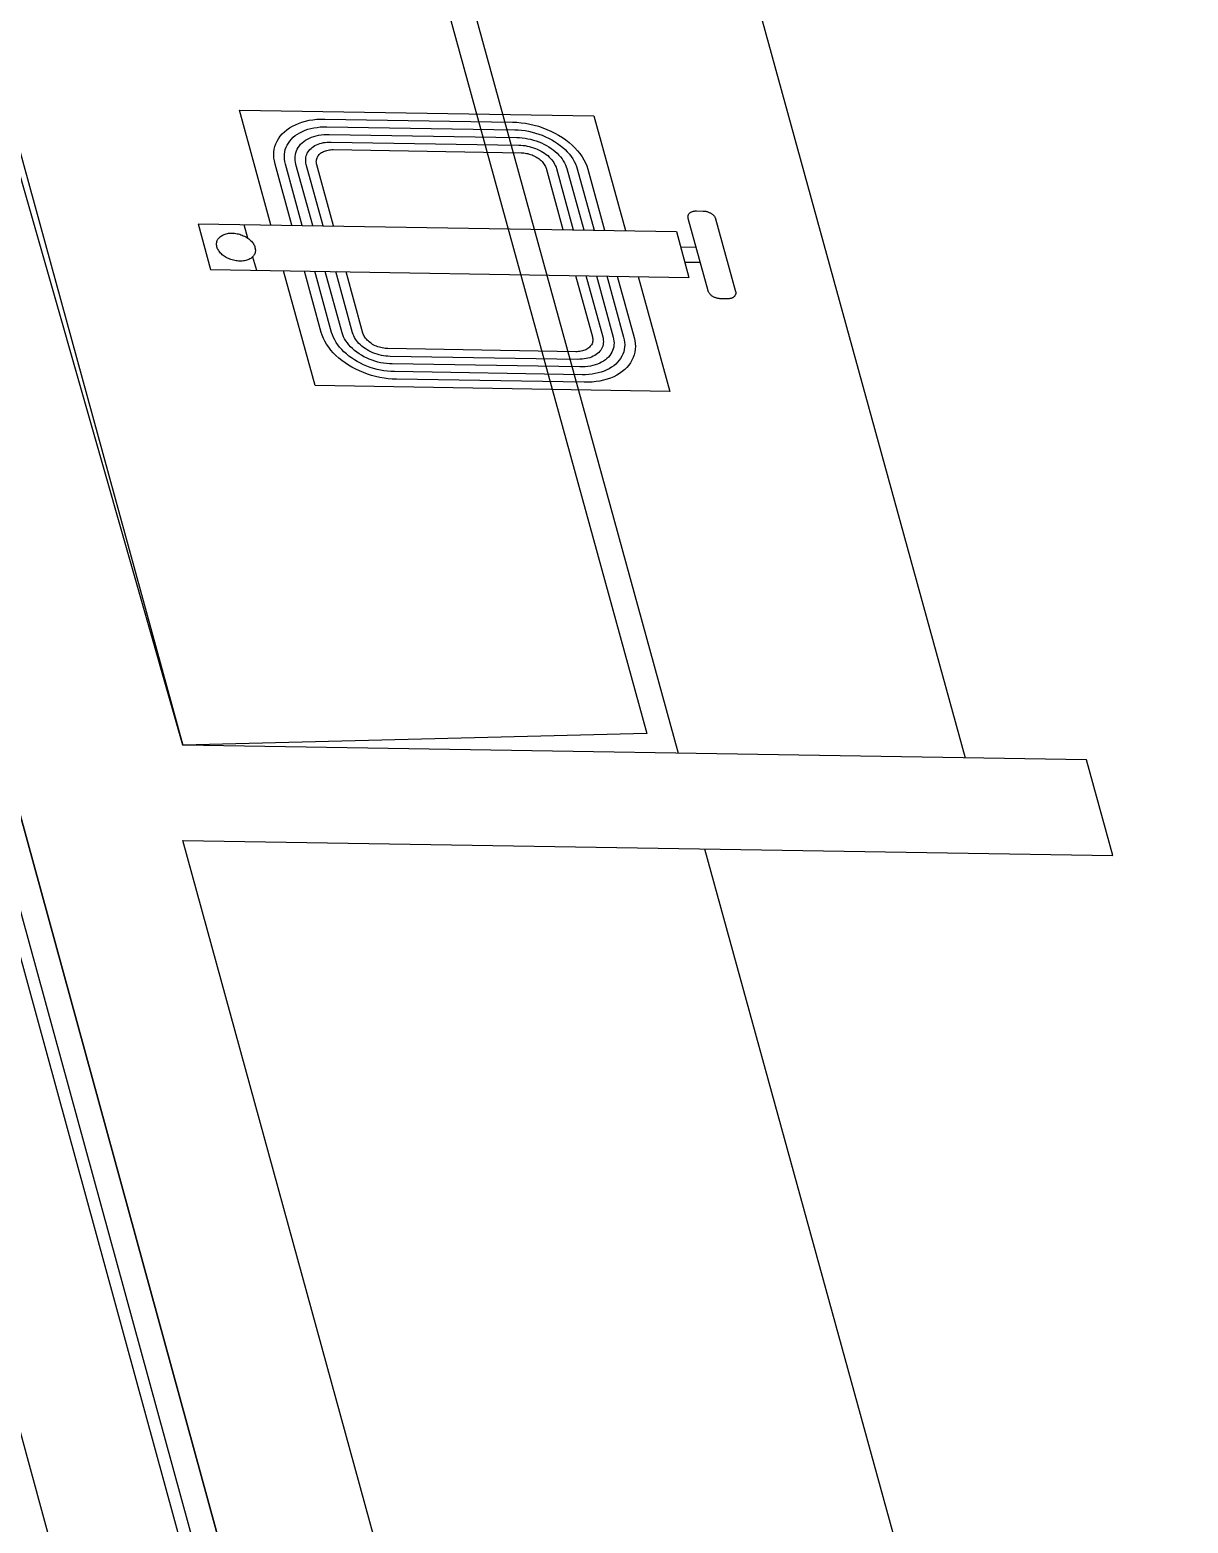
# Model space of a CAD drawing. Extents: x -68 to 264, y 51 to 115.
# Drawn here: x 220.127 to 221.15, y 73.486 to 74.805 of the extents above; entities that cross this region are included whole.
import ezdxf

# ---------------------------------------------------------------- set-up
doc = ezdxf.new("R2010")
doc.units = 0
doc.linetypes.add('HIDDEN', pattern=[9.525, 6.35, -3.175])
doc.layers.get('0').update_dxf_attribs({"linetype": 'CONTINUOUS'})

msp = doc.modelspace()

# ---------------------------------------------------------------- linework, layer by layer
for p, q in [((219.5354, 76.2381), (220.6392, 72.2121)), ((220.262, 74.1734), (219.6732, 76.2359)), ((220.4097, 76.1359), (220.9531, 74.1622)), ((219.9001, 74.7826), (220.469, 72.7073)), ((220.4805, 72.7071), (219.9116, 74.7824)), ((220.5036, 72.7067), (219.9346, 74.782)), ((220.3399, 74.633), (220.3121, 74.7344)), ((220.3121, 74.7344), (220.6251, 74.7293)), ((220.6251, 74.7293), (220.653, 74.6279)), ((220.3518, 74.7152), (220.3539, 74.7169)), ((220.3539, 74.7169), (220.3563, 74.7186)), ((220.3563, 74.7186), (220.3588, 74.7201)), ((220.3588, 74.7201), (220.3615, 74.7214)), ((220.3615, 74.7214), (220.3643, 74.7226)), ((220.3643, 74.7226), (220.3673, 74.7237)), ((220.3654, 74.7144), (220.3677, 74.7155)), ((220.3673, 74.7237), (220.3704, 74.7245)), ((220.3677, 74.7155), (220.37, 74.7165)), ((220.37, 74.7165), (220.3725, 74.7174)), ((220.3704, 74.7245), (220.3737, 74.7253)), ((220.3725, 74.7174), (220.3751, 74.7181)), ((220.3737, 74.7253), (220.377, 74.7258)), ((220.3751, 74.7181), (220.3778, 74.7187)), ((220.377, 74.7258), (220.3805, 74.7262)), ((220.3778, 74.7187), (220.3806, 74.7191)), ((220.3805, 74.7262), (220.384, 74.7264)), ((220.3806, 74.7191), (220.3835, 74.7195)), ((220.3835, 74.7195), (220.3865, 74.7196)), ((220.384, 74.7264), (220.3876, 74.7264)), ((220.3865, 74.7196), (220.3894, 74.7196)), ((220.3876, 74.7264), (220.5533, 74.7237)), ((220.3894, 74.7196), (220.5552, 74.717)), ((220.5533, 74.7237), (220.5571, 74.7236)), ((220.5552, 74.717), (220.5582, 74.7168)), ((220.5571, 74.7236), (220.561, 74.7232)), ((220.5582, 74.7168), (220.5613, 74.7166)), ((220.561, 74.7232), (220.5648, 74.7227)), ((220.5613, 74.7166), (220.5644, 74.7162)), ((220.5644, 74.7162), (220.5674, 74.7156)), ((220.5648, 74.7227), (220.5687, 74.722)), ((220.5674, 74.7156), (220.5705, 74.7149)), ((220.5687, 74.722), (220.5725, 74.7211)), ((220.5725, 74.7211), (220.5763, 74.72)), ((220.5763, 74.72), (220.58, 74.7188)), ((220.58, 74.7188), (220.5837, 74.7173)), ((220.5837, 74.7173), (220.5872, 74.7158)), ((220.5872, 74.7158), (220.5907, 74.714)), ((220.3428, 74.6997), (220.3434, 74.7022)), ((220.3434, 74.7022), (220.3443, 74.7046)), ((220.3443, 74.7046), (220.3453, 74.7069)), ((220.3453, 74.7069), (220.3466, 74.7091)), ((220.3466, 74.7091), (220.3481, 74.7112)), ((220.3481, 74.7112), (220.3498, 74.7133)), ((220.3498, 74.7133), (220.3518, 74.7152)), ((220.3533, 74.7015), (220.3542, 74.7034)), ((220.3542, 74.7034), (220.3553, 74.7052)), ((220.3553, 74.7052), (220.3566, 74.707)), ((220.3566, 74.707), (220.358, 74.7087)), ((220.358, 74.7087), (220.3596, 74.7103)), ((220.3596, 74.7103), (220.3614, 74.7118)), ((220.3614, 74.7118), (220.3633, 74.7131)), ((220.3633, 74.7131), (220.3654, 74.7144)), ((220.364, 74.7014), (220.365, 74.7028)), ((220.365, 74.7028), (220.3661, 74.7041)), ((220.3661, 74.7041), (220.3674, 74.7054)), ((220.3674, 74.7054), (220.3689, 74.7066)), ((220.3689, 74.7066), (220.3704, 74.7077)), ((220.3704, 74.7077), (220.3721, 74.7087)), ((220.3721, 74.7087), (220.3739, 74.7096)), ((220.3739, 74.7096), (220.3758, 74.7104)), ((220.3758, 74.7104), (220.3778, 74.7111)), ((220.3763, 74.7014), (220.3775, 74.7022)), ((220.3775, 74.7022), (220.3788, 74.703)), ((220.3778, 74.7111), (220.3799, 74.7116)), ((220.3788, 74.703), (220.3801, 74.7036)), ((220.3799, 74.7116), (220.382, 74.7121)), ((220.3801, 74.7036), (220.3815, 74.7042)), ((220.3815, 74.7042), (220.383, 74.7048)), ((220.382, 74.7121), (220.3843, 74.7125)), ((220.383, 74.7048), (220.3846, 74.7052)), ((220.3843, 74.7125), (220.3866, 74.7127)), ((220.3846, 74.7052), (220.3862, 74.7056)), ((220.3862, 74.7056), (220.3879, 74.7058)), ((220.3866, 74.7127), (220.3889, 74.7129)), ((220.3879, 74.7058), (220.3896, 74.706)), ((220.3889, 74.7129), (220.3913, 74.7129)), ((220.3896, 74.706), (220.3914, 74.7061)), ((220.3913, 74.7129), (220.5571, 74.7102)), ((220.3914, 74.7061), (220.3932, 74.7061)), ((220.3932, 74.7061), (220.5589, 74.7034)), ((220.5571, 74.7102), (220.5595, 74.7101)), ((220.5589, 74.7034), (220.5607, 74.7034)), ((220.5595, 74.7101), (220.5619, 74.7099)), ((220.5607, 74.7034), (220.5626, 74.7032)), ((220.5619, 74.7099), (220.5644, 74.7096)), ((220.5626, 74.7032), (220.5644, 74.703)), ((220.5644, 74.7096), (220.5668, 74.7091)), ((220.5644, 74.703), (220.5663, 74.7026)), ((220.5663, 74.7026), (220.5681, 74.7022)), ((220.5668, 74.7091), (220.5693, 74.7086)), ((220.5681, 74.7022), (220.5699, 74.7017)), ((220.5693, 74.7086), (220.5717, 74.7079)), ((220.5705, 74.7149), (220.5735, 74.7141)), ((220.5717, 74.7079), (220.5741, 74.7071)), ((220.5735, 74.7141), (220.5765, 74.7131)), ((220.5741, 74.7071), (220.5765, 74.7063)), ((220.5765, 74.7131), (220.5795, 74.7121)), ((220.5765, 74.7063), (220.5788, 74.7053)), ((220.5788, 74.7053), (220.581, 74.7042)), ((220.5795, 74.7121), (220.5823, 74.7108)), ((220.581, 74.7042), (220.5832, 74.7031)), ((220.5823, 74.7108), (220.5851, 74.7095)), ((220.5832, 74.7031), (220.5853, 74.7019)), ((220.5851, 74.7095), (220.5879, 74.7081)), ((220.5879, 74.7081), (220.5905, 74.7065)), ((220.5905, 74.7065), (220.593, 74.7049)), ((220.5907, 74.714), (220.594, 74.7122)), ((220.593, 74.7049), (220.5954, 74.7031)), ((220.594, 74.7122), (220.5973, 74.7102)), ((220.5954, 74.7031), (220.5976, 74.7013)), ((220.5973, 74.7102), (220.6003, 74.7081)), ((220.6003, 74.7081), (220.6032, 74.7058)), ((220.6032, 74.7058), (220.6059, 74.7035)), ((220.6059, 74.7035), (220.6084, 74.701)), ((220.3424, 74.6946), (220.3425, 74.6972)), ((220.3425, 74.692), (220.3424, 74.6946)), ((220.3425, 74.6972), (220.3428, 74.6997)), ((220.3429, 74.6894), (220.3425, 74.692)), ((220.3435, 74.6867), (220.3429, 74.6894)), ((220.3518, 74.6932), (220.3519, 74.6953)), ((220.3519, 74.691), (220.3518, 74.6932)), ((220.3519, 74.6953), (220.3522, 74.6974)), ((220.3522, 74.6888), (220.3519, 74.691)), ((220.3522, 74.6974), (220.3526, 74.6995)), ((220.3526, 74.6995), (220.3533, 74.7015)), ((220.3612, 74.6934), (220.3615, 74.6951)), ((220.3612, 74.6917), (220.3612, 74.6934)), ((220.3612, 74.69), (220.3612, 74.6917)), ((220.3615, 74.6882), (220.3612, 74.69)), ((220.3615, 74.6951), (220.3619, 74.6967)), ((220.3619, 74.6967), (220.3624, 74.6983)), ((220.3624, 74.6983), (220.3631, 74.6999)), ((220.3631, 74.6999), (220.364, 74.7014)), ((220.3706, 74.6915), (220.3708, 74.6928)), ((220.3706, 74.6902), (220.3706, 74.6915)), ((220.3706, 74.6889), (220.3706, 74.6902)), ((220.3708, 74.6928), (220.3711, 74.694)), ((220.3711, 74.694), (220.3715, 74.6952)), ((220.3715, 74.6952), (220.372, 74.6964)), ((220.372, 74.6964), (220.3727, 74.6975)), ((220.3727, 74.6975), (220.3734, 74.6985)), ((220.3734, 74.6985), (220.3743, 74.6996)), ((220.3743, 74.6996), (220.3753, 74.7005)), ((220.3753, 74.7005), (220.3763, 74.7014)), ((220.3799, 74.6888), (220.38, 74.6896)), ((220.38, 74.6896), (220.3801, 74.6905)), ((220.3801, 74.6905), (220.3803, 74.6913)), ((220.3803, 74.6913), (220.3806, 74.6921)), ((220.3806, 74.6921), (220.3809, 74.6929)), ((220.3809, 74.6929), (220.3814, 74.6936)), ((220.3814, 74.6936), (220.3819, 74.6943)), ((220.3819, 74.6943), (220.3824, 74.695)), ((220.3824, 74.695), (220.3831, 74.6956)), ((220.3831, 74.6956), (220.3838, 74.6962)), ((220.3838, 74.6962), (220.3846, 74.6968)), ((220.3846, 74.6968), (220.3854, 74.6973)), ((220.3854, 74.6973), (220.3863, 74.6977)), ((220.3863, 74.6977), (220.3873, 74.6981)), ((220.3873, 74.6981), (220.3883, 74.6985)), ((220.3883, 74.6985), (220.3893, 74.6987)), ((220.3893, 74.6987), (220.3904, 74.699)), ((220.3904, 74.699), (220.3915, 74.6992)), ((220.3915, 74.6992), (220.3926, 74.6993)), ((220.3926, 74.6993), (220.3938, 74.6994)), ((220.3938, 74.6994), (220.395, 74.6994)), ((220.395, 74.6994), (220.5608, 74.6967)), ((220.5608, 74.6967), (220.562, 74.6966)), ((220.562, 74.6966), (220.5632, 74.6965)), ((220.5632, 74.6965), (220.5644, 74.6964)), ((220.5644, 74.6964), (220.5657, 74.6961)), ((220.5657, 74.6961), (220.5669, 74.6959)), ((220.5669, 74.6959), (220.5681, 74.6955)), ((220.5681, 74.6955), (220.5693, 74.6952)), ((220.5693, 74.6952), (220.5705, 74.6947)), ((220.5699, 74.7017), (220.5717, 74.7011)), ((220.5705, 74.6947), (220.5716, 74.6942)), ((220.5716, 74.6942), (220.5728, 74.6937)), ((220.5717, 74.7011), (220.5735, 74.7005)), ((220.5728, 74.6937), (220.5738, 74.6931)), ((220.5735, 74.7005), (220.5752, 74.6998)), ((220.5738, 74.6931), (220.5749, 74.6925)), ((220.5749, 74.6925), (220.5759, 74.6918)), ((220.5752, 74.6998), (220.5769, 74.699)), ((220.5759, 74.6918), (220.5768, 74.6912)), ((220.5768, 74.6912), (220.5777, 74.6904)), ((220.5769, 74.699), (220.5785, 74.6981)), ((220.5777, 74.6904), (220.5786, 74.6897)), ((220.5785, 74.6981), (220.5801, 74.6972)), ((220.5786, 74.6897), (220.5794, 74.6889)), ((220.5801, 74.6972), (220.5816, 74.6962)), ((220.5816, 74.6962), (220.583, 74.6951)), ((220.583, 74.6951), (220.5844, 74.6941)), ((220.5844, 74.6941), (220.5856, 74.6929)), ((220.5853, 74.7019), (220.5873, 74.7005)), ((220.5856, 74.6929), (220.5868, 74.6917)), ((220.5868, 74.6917), (220.5879, 74.6905)), ((220.5873, 74.7005), (220.5892, 74.6991)), ((220.5879, 74.6905), (220.5889, 74.6893)), ((220.5889, 74.6893), (220.5897, 74.688)), ((220.5892, 74.6991), (220.591, 74.6977)), ((220.591, 74.6977), (220.5927, 74.6962)), ((220.5927, 74.6962), (220.5942, 74.6946)), ((220.5942, 74.6946), (220.5957, 74.693)), ((220.5957, 74.693), (220.597, 74.6913)), ((220.597, 74.6913), (220.5981, 74.6896)), ((220.5976, 74.7013), (220.5997, 74.6994)), ((220.5981, 74.6896), (220.5992, 74.6878)), ((220.5997, 74.6994), (220.6017, 74.6974)), ((220.6017, 74.6974), (220.6035, 74.6954)), ((220.6035, 74.6954), (220.6051, 74.6933)), ((220.6051, 74.6933), (220.6066, 74.6912)), ((220.6066, 74.6912), (220.6078, 74.689)), ((220.6078, 74.689), (220.6089, 74.6868)), ((220.6084, 74.701), (220.6107, 74.6985)), ((220.6107, 74.6985), (220.6128, 74.6959)), ((220.6128, 74.6959), (220.6147, 74.6932)), ((220.6147, 74.6932), (220.6163, 74.6905)), ((220.6163, 74.6905), (220.6177, 74.6878)), ((220.3583, 74.6327), (220.3435, 74.6867)), ((220.3527, 74.6866), (220.3522, 74.6888)), ((220.3675, 74.6325), (220.3527, 74.6866)), ((220.3619, 74.6864), (220.3615, 74.6882)), ((220.3768, 74.6324), (220.3619, 74.6864)), ((220.3708, 74.6876), (220.3706, 74.6889)), ((220.3711, 74.6863), (220.3708, 74.6876)), ((220.386, 74.6322), (220.3711, 74.6863)), ((220.38, 74.6879), (220.3799, 74.6888)), ((220.3801, 74.687), (220.38, 74.6879)), ((220.3803, 74.6861), (220.3801, 74.687)), ((220.3952, 74.6321), (220.3803, 74.6861)), ((220.5794, 74.6889), (220.5801, 74.6881)), ((220.5801, 74.6881), (220.5807, 74.6872)), ((220.5807, 74.6872), (220.5813, 74.6864)), ((220.5813, 74.6864), (220.5818, 74.6855)), ((220.5818, 74.6855), (220.5823, 74.6846)), ((220.5823, 74.6846), (220.5826, 74.6837)), ((220.5826, 74.6837), (220.5829, 74.6829)), ((220.5829, 74.6829), (220.5978, 74.6288)), ((220.5897, 74.688), (220.5905, 74.6867)), ((220.5905, 74.6867), (220.5911, 74.6854)), ((220.5911, 74.6854), (220.5917, 74.684)), ((220.5917, 74.684), (220.5921, 74.6827)), ((220.5921, 74.6827), (220.607, 74.6286)), ((220.5992, 74.6878), (220.6, 74.6861)), ((220.6, 74.6861), (220.6008, 74.6843)), ((220.6008, 74.6843), (220.6013, 74.6826)), ((220.6013, 74.6826), (220.6162, 74.6285)), ((220.6089, 74.6868), (220.6098, 74.6846)), ((220.6098, 74.6846), (220.6105, 74.6824)), ((220.6105, 74.6824), (220.6254, 74.6283)), ((220.6177, 74.6878), (220.6188, 74.685)), ((220.6188, 74.685), (220.6197, 74.6823)), ((220.6197, 74.6823), (220.6346, 74.6282)), ((220.7082, 74.6401), (220.7083, 74.6405)), ((220.7083, 74.6396), (220.7082, 74.6401)), ((220.7083, 74.641), (220.7084, 74.6414)), ((220.7083, 74.6405), (220.7083, 74.641)), ((220.7083, 74.6392), (220.7083, 74.6396)), ((220.7084, 74.6387), (220.7083, 74.6392)), ((220.7084, 74.6414), (220.7086, 74.6418)), ((220.7261, 74.5746), (220.7084, 74.6387)), ((220.7086, 74.6418), (220.7088, 74.6422)), ((220.7088, 74.6422), (220.709, 74.6426)), ((220.709, 74.6426), (220.7093, 74.643)), ((220.7093, 74.643), (220.7096, 74.6433)), ((220.7096, 74.6433), (220.71, 74.6436)), ((220.71, 74.6436), (220.7104, 74.6439)), ((220.7104, 74.6439), (220.7108, 74.6442)), ((220.7108, 74.6442), (220.7113, 74.6444)), ((220.7113, 74.6444), (220.7117, 74.6446)), ((220.7117, 74.6446), (220.7123, 74.6448)), ((220.7123, 74.6448), (220.7128, 74.645)), ((220.7128, 74.645), (220.7134, 74.6451)), ((220.7134, 74.6451), (220.7139, 74.6452)), ((220.7139, 74.6452), (220.7145, 74.6453)), ((220.7145, 74.6453), (220.7151, 74.6453)), ((220.7151, 74.6453), (220.7158, 74.6453)), ((220.7158, 74.6453), (220.7216, 74.6452)), ((220.7216, 74.6452), (220.7222, 74.6452)), ((220.7222, 74.6452), (220.7228, 74.6452)), ((220.7228, 74.6452), (220.7234, 74.6451)), ((220.7234, 74.6451), (220.724, 74.645)), ((220.724, 74.645), (220.7247, 74.6448)), ((220.7247, 74.6448), (220.7253, 74.6447)), ((220.7253, 74.6447), (220.7259, 74.6445)), ((220.7259, 74.6445), (220.7265, 74.6443)), ((220.7265, 74.6443), (220.727, 74.644)), ((220.727, 74.644), (220.7276, 74.6437)), ((220.7276, 74.6437), (220.7281, 74.6435)), ((220.7281, 74.6435), (220.7287, 74.6431)), ((220.7287, 74.6431), (220.7292, 74.6428)), ((220.7292, 74.6428), (220.7296, 74.6425)), ((220.7296, 74.6425), (220.7301, 74.6421)), ((220.7301, 74.6421), (220.7305, 74.6417)), ((220.7305, 74.6417), (220.7309, 74.6413)), ((220.7309, 74.6413), (220.7313, 74.6409)), ((220.7313, 74.6409), (220.7316, 74.6405)), ((220.7316, 74.6405), (220.7319, 74.6401)), ((220.7319, 74.6401), (220.7321, 74.6396)), ((220.7321, 74.6396), (220.7323, 74.6392)), ((220.7323, 74.6392), (220.7325, 74.6388)), ((220.7325, 74.6388), (220.7327, 74.6383)), ((220.7327, 74.6383), (220.7503, 74.5742)), ((220.2755, 74.634), (220.698, 74.6272)), ((220.2755, 74.634), (220.2866, 74.5935)), ((220.2954, 74.6228), (220.2961, 74.6233)), ((220.2961, 74.6233), (220.2968, 74.6237)), ((220.2968, 74.6237), (220.2977, 74.6241)), ((220.2977, 74.6241), (220.2985, 74.6245)), ((220.2985, 74.6245), (220.2994, 74.6248)), ((220.2994, 74.6248), (220.3004, 74.6251)), ((220.3004, 74.6251), (220.3014, 74.6253)), ((220.3014, 74.6253), (220.3024, 74.6255)), ((220.3024, 74.6255), (220.3034, 74.6256)), ((220.3034, 74.6256), (220.3045, 74.6256)), ((220.3045, 74.6256), (220.3056, 74.6256)), ((220.3056, 74.6256), (220.3067, 74.6256)), ((220.3067, 74.6256), (220.3078, 74.6255)), ((220.3078, 74.6255), (220.309, 74.6254)), ((220.309, 74.6254), (220.3101, 74.6251)), ((220.3101, 74.6251), (220.3112, 74.6249)), ((220.3112, 74.6249), (220.3123, 74.6246)), ((220.3123, 74.6246), (220.3134, 74.6242)), ((220.3134, 74.6242), (220.3145, 74.6238)), ((220.3145, 74.6238), (220.3155, 74.6234)), ((220.3155, 74.6234), (220.3166, 74.6229)), ((220.3159, 74.6334), (220.3192, 74.6214)), ((220.698, 74.6272), (220.7091, 74.5866)), ((220.2918, 74.616), (220.2919, 74.6167)), ((220.2919, 74.6152), (220.2918, 74.616)), ((220.2919, 74.6167), (220.292, 74.6175)), ((220.292, 74.6144), (220.2919, 74.6152)), ((220.292, 74.6175), (220.2922, 74.6183)), ((220.2922, 74.6136), (220.292, 74.6144)), ((220.2922, 74.6183), (220.2924, 74.619)), ((220.2924, 74.6127), (220.2922, 74.6136)), ((220.2924, 74.619), (220.2927, 74.6197)), ((220.2928, 74.6119), (220.2924, 74.6127)), ((220.2927, 74.6197), (220.2931, 74.6204)), ((220.2932, 74.6111), (220.2928, 74.6119)), ((220.2931, 74.6204), (220.2936, 74.621)), ((220.2936, 74.6103), (220.2932, 74.6111)), ((220.2936, 74.621), (220.2941, 74.6216)), ((220.2942, 74.6096), (220.2936, 74.6103)), ((220.2941, 74.6216), (220.2947, 74.6222)), ((220.2947, 74.6222), (220.2954, 74.6228)), ((220.3166, 74.6229), (220.3176, 74.6224)), ((220.3176, 74.6224), (220.3185, 74.6218)), ((220.3185, 74.6218), (220.3194, 74.6212)), ((220.3194, 74.6212), (220.3203, 74.6206)), ((220.3203, 74.6206), (220.3211, 74.6199)), ((220.3211, 74.6199), (220.3219, 74.6192)), ((220.3219, 74.6192), (220.3226, 74.6185)), ((220.3226, 74.6185), (220.3233, 74.6178)), ((220.3233, 74.6178), (220.3239, 74.617)), ((220.3239, 74.617), (220.3244, 74.6162)), ((220.3244, 74.6162), (220.3249, 74.6154)), ((220.3249, 74.6154), (220.3253, 74.6146)), ((220.3253, 74.6146), (220.3256, 74.6138)), ((220.3256, 74.6138), (220.3258, 74.613)), ((220.3258, 74.613), (220.326, 74.6122)), ((220.326, 74.6122), (220.3261, 74.6114)), ((220.3261, 74.6114), (220.3262, 74.6106)), ((220.3262, 74.6106), (220.3262, 74.6098)), ((220.7017, 74.6136), (220.7154, 74.6134)), ((220.2948, 74.6088), (220.2942, 74.6096)), ((220.2954, 74.6081), (220.2948, 74.6088)), ((220.2961, 74.6073), (220.2954, 74.6081)), ((220.2969, 74.6066), (220.2961, 74.6073)), ((220.2977, 74.606), (220.2969, 74.6066)), ((220.2986, 74.6053), (220.2977, 74.606)), ((220.2995, 74.6047), (220.2986, 74.6053)), ((220.3005, 74.6042), (220.2995, 74.6047)), ((220.3015, 74.6036), (220.3005, 74.6042)), ((220.3025, 74.6032), (220.3015, 74.6036)), ((220.3035, 74.6027), (220.3025, 74.6032)), ((220.3046, 74.6023), (220.3035, 74.6027)), ((220.3057, 74.602), (220.3046, 74.6023)), ((220.3068, 74.6017), (220.3057, 74.602)), ((220.3079, 74.6014), (220.3068, 74.6017)), ((220.3091, 74.6012), (220.3079, 74.6014)), ((220.3102, 74.6011), (220.3091, 74.6012)), ((220.3113, 74.601), (220.3102, 74.6011)), ((220.3124, 74.6009), (220.3113, 74.601)), ((220.3135, 74.6009), (220.3124, 74.6009)), ((220.3146, 74.601), (220.3135, 74.6009)), ((220.3156, 74.6011), (220.3146, 74.601)), ((220.3166, 74.6013), (220.3156, 74.6011)), ((220.3176, 74.6015), (220.3166, 74.6013)), ((220.3186, 74.6018), (220.3176, 74.6015)), ((220.3195, 74.6021), (220.3186, 74.6018)), ((220.3204, 74.6024), (220.3195, 74.6021)), ((220.3212, 74.6029), (220.3204, 74.6024)), ((220.322, 74.6033), (220.3212, 74.6029)), ((220.3227, 74.6038), (220.322, 74.6033)), ((220.3233, 74.6044), (220.3227, 74.6038)), ((220.3239, 74.6049), (220.3233, 74.6044)), ((220.3237, 74.6047), (220.327, 74.5928)), ((220.3244, 74.6055), (220.3239, 74.6049)), ((220.3249, 74.6062), (220.3244, 74.6055)), ((220.3253, 74.6069), (220.3249, 74.6062)), ((220.3256, 74.6076), (220.3253, 74.6069)), ((220.3259, 74.6083), (220.3256, 74.6076)), ((220.326, 74.6091), (220.3259, 74.6083)), ((220.3262, 74.6098), (220.326, 74.6091)), ((220.7054, 74.6001), (220.7191, 74.5999)), ((220.2866, 74.5935), (220.7091, 74.5866)), ((220.3789, 74.491), (220.3511, 74.5924)), ((220.3843, 74.538), (220.3695, 74.5921)), ((220.3935, 74.5379), (220.3787, 74.592)), ((220.4028, 74.5377), (220.3879, 74.5918)), ((220.412, 74.5376), (220.3971, 74.5917)), ((220.4212, 74.5374), (220.4063, 74.5915)), ((220.6089, 74.5882), (220.6238, 74.5341)), ((220.6181, 74.5881), (220.633, 74.534)), ((220.6274, 74.5879), (220.6422, 74.5338)), ((220.6366, 74.5878), (220.6514, 74.5337)), ((220.6458, 74.5876), (220.6606, 74.5335)), ((220.6642, 74.5873), (220.6921, 74.4859)), ((220.7262, 74.5741), (220.7261, 74.5746)), ((220.7264, 74.5737), (220.7262, 74.5741)), ((220.7266, 74.5733), (220.7264, 74.5737)), ((220.7269, 74.5728), (220.7266, 74.5733)), ((220.7272, 74.5724), (220.7269, 74.5728)), ((220.7275, 74.572), (220.7272, 74.5724)), ((220.7278, 74.5716), (220.7275, 74.572)), ((220.7282, 74.5712), (220.7278, 74.5716)), ((220.7287, 74.5708), (220.7282, 74.5712)), ((220.7291, 74.5704), (220.7287, 74.5708)), ((220.7296, 74.5701), (220.7291, 74.5704)), ((220.7498, 74.5705), (220.7495, 74.5701)), ((220.75, 74.5708), (220.7498, 74.5705)), ((220.7502, 74.5712), (220.75, 74.5708)), ((220.7503, 74.5716), (220.7502, 74.5712)), ((220.7503, 74.5742), (220.7504, 74.5738)), ((220.7504, 74.572), (220.7503, 74.5716)), ((220.7504, 74.5738), (220.7505, 74.5733)), ((220.7505, 74.5724), (220.7504, 74.572)), ((220.7505, 74.5733), (220.7505, 74.5729)), ((220.7505, 74.5729), (220.7505, 74.5724)), ((220.7301, 74.5698), (220.7296, 74.5701)), ((220.7306, 74.5695), (220.7301, 74.5698)), ((220.7311, 74.5692), (220.7306, 74.5695)), ((220.7317, 74.5689), (220.7311, 74.5692)), ((220.7323, 74.5687), (220.7317, 74.5689)), ((220.7329, 74.5684), (220.7323, 74.5687)), ((220.7335, 74.5682), (220.7329, 74.5684)), ((220.7341, 74.5681), (220.7335, 74.5682)), ((220.7347, 74.5679), (220.7341, 74.5681)), ((220.7353, 74.5678), (220.7347, 74.5679)), ((220.7359, 74.5678), (220.7353, 74.5678)), ((220.7365, 74.5677), (220.7359, 74.5678)), ((220.7371, 74.5677), (220.7365, 74.5677)), ((220.743, 74.5676), (220.7371, 74.5677)), ((220.7436, 74.5676), (220.743, 74.5676)), ((220.7442, 74.5676), (220.7436, 74.5676)), ((220.7447, 74.5677), (220.7442, 74.5676)), ((220.7453, 74.5678), (220.7447, 74.5677)), ((220.7458, 74.5679), (220.7453, 74.5678)), ((220.7464, 74.568), (220.7458, 74.5679)), ((220.7469, 74.5682), (220.7464, 74.568)), ((220.7473, 74.5684), (220.7469, 74.5682)), ((220.7478, 74.5686), (220.7473, 74.5684)), ((220.7482, 74.5689), (220.7478, 74.5686)), ((220.7486, 74.5692), (220.7482, 74.5689)), ((220.7489, 74.5695), (220.7486, 74.5692)), ((220.7493, 74.5698), (220.7489, 74.5695)), ((220.7495, 74.5701), (220.7493, 74.5698)), ((220.3852, 74.5354), (220.3843, 74.538)), ((220.3863, 74.5327), (220.3852, 74.5354)), ((220.3876, 74.5301), (220.3863, 74.5327)), ((220.3943, 74.5357), (220.3935, 74.5379)), ((220.3952, 74.5335), (220.3943, 74.5357)), ((220.3962, 74.5313), (220.3952, 74.5335)), ((220.3975, 74.5291), (220.3962, 74.5313)), ((220.4034, 74.5359), (220.4028, 74.5377)), ((220.4041, 74.534), (220.4034, 74.5359)), ((220.405, 74.5322), (220.4041, 74.534)), ((220.4061, 74.5304), (220.405, 74.5322)), ((220.4124, 74.5362), (220.412, 74.5376)), ((220.413, 74.5348), (220.4124, 74.5362)), ((220.4137, 74.5334), (220.413, 74.5348)), ((220.4145, 74.5321), (220.4137, 74.5334)), ((220.4154, 74.5308), (220.4145, 74.5321)), ((220.4165, 74.5295), (220.4154, 74.5308)), ((220.4215, 74.5365), (220.4212, 74.5374)), ((220.4219, 74.5356), (220.4215, 74.5365)), ((220.4223, 74.5347), (220.4219, 74.5356)), ((220.4229, 74.5338), (220.4223, 74.5347)), ((220.4235, 74.5329), (220.4229, 74.5338)), ((220.4242, 74.532), (220.4235, 74.5329)), ((220.425, 74.5312), (220.4242, 74.532)), ((220.4258, 74.5304), (220.425, 74.5312)), ((220.6238, 74.5341), (220.624, 74.5332)), ((220.624, 74.5332), (220.6241, 74.5323)), ((220.6241, 74.5323), (220.6242, 74.5314)), ((220.6242, 74.5314), (220.6241, 74.5305)), ((220.633, 74.534), (220.6333, 74.5326)), ((220.6333, 74.5326), (220.6335, 74.5312)), ((220.6335, 74.5312), (220.6336, 74.5299)), ((220.6422, 74.5338), (220.6426, 74.5321)), ((220.6426, 74.5321), (220.6429, 74.5303)), ((220.6514, 74.5337), (220.6519, 74.5315)), ((220.6519, 74.5315), (220.6523, 74.5293)), ((220.6606, 74.5335), (220.6613, 74.5309)), ((220.6613, 74.5309), (220.6616, 74.5282)), ((220.3891, 74.5275), (220.3876, 74.5301)), ((220.3909, 74.5249), (220.3891, 74.5275)), ((220.3928, 74.5224), (220.3909, 74.5249)), ((220.395, 74.52), (220.3928, 74.5224)), ((220.3973, 74.5176), (220.395, 74.52)), ((220.3998, 74.5153), (220.3973, 74.5176)), ((220.399, 74.527), (220.3975, 74.5291)), ((220.4006, 74.5249), (220.399, 74.527)), ((220.4024, 74.5228), (220.4006, 74.5249)), ((220.4044, 74.5209), (220.4024, 74.5228)), ((220.4065, 74.519), (220.4044, 74.5209)), ((220.4074, 74.5286), (220.4061, 74.5304)), ((220.4087, 74.5171), (220.4065, 74.519)), ((220.4088, 74.5269), (220.4074, 74.5286)), ((220.4103, 74.5252), (220.4088, 74.5269)), ((220.412, 74.5236), (220.4103, 74.5252)), ((220.4138, 74.522), (220.412, 74.5236)), ((220.4157, 74.5205), (220.4138, 74.522)), ((220.4177, 74.5191), (220.4157, 74.5205)), ((220.4176, 74.5282), (220.4165, 74.5295)), ((220.4189, 74.527), (220.4176, 74.5282)), ((220.4199, 74.5178), (220.4177, 74.5191)), ((220.4202, 74.5258), (220.4189, 74.527)), ((220.4221, 74.5165), (220.4199, 74.5178)), ((220.4217, 74.5247), (220.4202, 74.5258)), ((220.4232, 74.5236), (220.4217, 74.5247)), ((220.4248, 74.5226), (220.4232, 74.5236)), ((220.4265, 74.5217), (220.4248, 74.5226)), ((220.4267, 74.5296), (220.4258, 74.5304)), ((220.4282, 74.5208), (220.4265, 74.5217)), ((220.4277, 74.5288), (220.4267, 74.5296)), ((220.4287, 74.5281), (220.4277, 74.5288)), ((220.43, 74.52), (220.4282, 74.5208)), ((220.4297, 74.5274), (220.4287, 74.5281)), ((220.4309, 74.5268), (220.4297, 74.5274)), ((220.4318, 74.5193), (220.43, 74.52)), ((220.432, 74.5262), (220.4309, 74.5268)), ((220.4337, 74.5187), (220.4318, 74.5193)), ((220.4332, 74.5257), (220.432, 74.5262)), ((220.4344, 74.5253), (220.4332, 74.5257)), ((220.4356, 74.5182), (220.4337, 74.5187)), ((220.4357, 74.5248), (220.4344, 74.5253)), ((220.4375, 74.5177), (220.4356, 74.5182)), ((220.4369, 74.5245), (220.4357, 74.5248)), ((220.4382, 74.5242), (220.4369, 74.5245)), ((220.4394, 74.5174), (220.4375, 74.5177)), ((220.4395, 74.5239), (220.4382, 74.5242)), ((220.4408, 74.5238), (220.4395, 74.5239)), ((220.442, 74.5237), (220.4408, 74.5238)), ((220.4433, 74.5236), (220.442, 74.5237)), ((220.6091, 74.5209), (220.4433, 74.5236)), ((220.6104, 74.5209), (220.6091, 74.5209)), ((220.6116, 74.521), (220.6104, 74.5209)), ((220.6128, 74.5211), (220.6116, 74.521)), ((220.6139, 74.5213), (220.6128, 74.5211)), ((220.6151, 74.5216), (220.6139, 74.5213)), ((220.6161, 74.5219), (220.6151, 74.5216)), ((220.6172, 74.5223), (220.6161, 74.5219)), ((220.6181, 74.5227), (220.6172, 74.5223)), ((220.619, 74.5232), (220.6181, 74.5227)), ((220.6199, 74.5238), (220.619, 74.5232)), ((220.6207, 74.5243), (220.6199, 74.5238)), ((220.6214, 74.525), (220.6207, 74.5243)), ((220.622, 74.5257), (220.6214, 74.525)), ((220.6226, 74.5264), (220.622, 74.5257)), ((220.6231, 74.5271), (220.6226, 74.5264)), ((220.6235, 74.5279), (220.6231, 74.5271)), ((220.6238, 74.5288), (220.6235, 74.5279)), ((220.624, 74.5296), (220.6238, 74.5288)), ((220.6241, 74.5305), (220.624, 74.5296)), ((220.6259, 74.5176), (220.6245, 74.5169)), ((220.6272, 74.5184), (220.6259, 74.5176)), ((220.6283, 74.5193), (220.6272, 74.5184)), ((220.6294, 74.5203), (220.6283, 74.5193)), ((220.6303, 74.5213), (220.6294, 74.5203)), ((220.6312, 74.5224), (220.6303, 74.5213)), ((220.6319, 74.5235), (220.6312, 74.5224)), ((220.6325, 74.5247), (220.6319, 74.5235)), ((220.633, 74.5259), (220.6325, 74.5247)), ((220.6333, 74.5272), (220.633, 74.5259)), ((220.6335, 74.5285), (220.6333, 74.5272)), ((220.6336, 74.5299), (220.6335, 74.5285)), ((220.6402, 74.5189), (220.6391, 74.5175)), ((220.641, 74.5204), (220.6402, 74.5189)), ((220.6417, 74.5219), (220.641, 74.5204)), ((220.6423, 74.5235), (220.6417, 74.5219)), ((220.6427, 74.5252), (220.6423, 74.5235)), ((220.6429, 74.5269), (220.6427, 74.5252)), ((220.6429, 74.5303), (220.643, 74.5286)), ((220.643, 74.5286), (220.6429, 74.5269)), ((220.6508, 74.5188), (220.6499, 74.5169)), ((220.6515, 74.5208), (220.6508, 74.5188)), ((220.652, 74.5229), (220.6515, 74.5208)), ((220.6523, 74.525), (220.652, 74.5229)), ((220.6523, 74.5293), (220.6524, 74.5271)), ((220.6524, 74.5271), (220.6523, 74.525)), ((220.6607, 74.5181), (220.6599, 74.5157)), ((220.6613, 74.5205), (220.6607, 74.5181)), ((220.6617, 74.5231), (220.6613, 74.5205)), ((220.6616, 74.5282), (220.6618, 74.5256)), ((220.6618, 74.5256), (220.6617, 74.5231)), ((220.4025, 74.5131), (220.3998, 74.5153)), ((220.4054, 74.511), (220.4025, 74.5131)), ((220.4084, 74.5091), (220.4054, 74.511)), ((220.4115, 74.5072), (220.4084, 74.5091)), ((220.4111, 74.5154), (220.4087, 74.5171)), ((220.4136, 74.5137), (220.4111, 74.5154)), ((220.4148, 74.5055), (220.4115, 74.5072)), ((220.4162, 74.5122), (220.4136, 74.5137)), ((220.4182, 74.5039), (220.4148, 74.5055)), ((220.4189, 74.5108), (220.4162, 74.5122)), ((220.4217, 74.5094), (220.4189, 74.5108)), ((220.4246, 74.5082), (220.4217, 74.5094)), ((220.4244, 74.5154), (220.4221, 74.5165)), ((220.4268, 74.5143), (220.4244, 74.5154)), ((220.4276, 74.5071), (220.4246, 74.5082)), ((220.4292, 74.5134), (220.4268, 74.5143)), ((220.4306, 74.5062), (220.4276, 74.5071)), ((220.4317, 74.5126), (220.4292, 74.5134)), ((220.4336, 74.5053), (220.4306, 74.5062)), ((220.4343, 74.5118), (220.4317, 74.5126)), ((220.4367, 74.5047), (220.4336, 74.5053)), ((220.4368, 74.5112), (220.4343, 74.5118)), ((220.4397, 74.5041), (220.4367, 74.5047)), ((220.4394, 74.5108), (220.4368, 74.5112)), ((220.4414, 74.5171), (220.4394, 74.5174)), ((220.4419, 74.5104), (220.4394, 74.5108)), ((220.4433, 74.5169), (220.4414, 74.5171)), ((220.4445, 74.5102), (220.4419, 74.5104)), ((220.4452, 74.5168), (220.4433, 74.5169)), ((220.447, 74.5101), (220.4445, 74.5102)), ((220.611, 74.5141), (220.4452, 74.5168)), ((220.6128, 74.5074), (220.447, 74.5101)), ((220.6128, 74.5142), (220.611, 74.5141)), ((220.6147, 74.5143), (220.6128, 74.5142)), ((220.6152, 74.5074), (220.6128, 74.5074)), ((220.6165, 74.5145), (220.6147, 74.5143)), ((220.6176, 74.5075), (220.6152, 74.5074)), ((220.6182, 74.5148), (220.6165, 74.5145)), ((220.6199, 74.5078), (220.6176, 74.5075)), ((220.6199, 74.5152), (220.6182, 74.5148)), ((220.6215, 74.5156), (220.6199, 74.5152)), ((220.6221, 74.5081), (220.6199, 74.5078)), ((220.6231, 74.5162), (220.6215, 74.5156)), ((220.6243, 74.5086), (220.6221, 74.5081)), ((220.6245, 74.5169), (220.6231, 74.5162)), ((220.6264, 74.5092), (220.6243, 74.5086)), ((220.6284, 74.5099), (220.6264, 74.5092)), ((220.6303, 74.5107), (220.6284, 74.5099)), ((220.632, 74.5116), (220.6303, 74.5107)), ((220.6337, 74.5126), (220.632, 74.5116)), ((220.6353, 74.5137), (220.6337, 74.5126)), ((220.6365, 74.5048), (220.6341, 74.5038)), ((220.6367, 74.5149), (220.6353, 74.5137)), ((220.6387, 74.5059), (220.6365, 74.5048)), ((220.638, 74.5161), (220.6367, 74.5149)), ((220.6391, 74.5175), (220.638, 74.5161)), ((220.6408, 74.5072), (220.6387, 74.5059)), ((220.6427, 74.5085), (220.6408, 74.5072)), ((220.6445, 74.51), (220.6427, 74.5085)), ((220.6461, 74.5116), (220.6445, 74.51)), ((220.6476, 74.5133), (220.6461, 74.5116)), ((220.6488, 74.515), (220.6476, 74.5133)), ((220.6499, 74.5169), (220.6488, 74.515)), ((220.6524, 74.5051), (220.6502, 74.5033)), ((220.6543, 74.507), (220.6524, 74.5051)), ((220.656, 74.509), (220.6543, 74.507)), ((220.6575, 74.5111), (220.656, 74.509)), ((220.6588, 74.5134), (220.6575, 74.5111)), ((220.6599, 74.5157), (220.6588, 74.5134)), ((220.4216, 74.5024), (220.4182, 74.5039)), ((220.4252, 74.5011), (220.4216, 74.5024)), ((220.4287, 74.5), (220.4252, 74.5011)), ((220.4324, 74.499), (220.4287, 74.5)), ((220.4361, 74.4982), (220.4324, 74.499)), ((220.4398, 74.4975), (220.4361, 74.4982)), ((220.4428, 74.5037), (220.4397, 74.5041)), ((220.4434, 74.497), (220.4398, 74.4975)), ((220.4459, 74.5034), (220.4428, 74.5037)), ((220.4471, 74.4967), (220.4434, 74.497)), ((220.4489, 74.5033), (220.4459, 74.5034)), ((220.4507, 74.4966), (220.4471, 74.4967)), ((220.6147, 74.5006), (220.4489, 74.5033)), ((220.6165, 74.4939), (220.4507, 74.4966)), ((220.6177, 74.5006), (220.6147, 74.5006)), ((220.6201, 74.4939), (220.6165, 74.4939)), ((220.6206, 74.5008), (220.6177, 74.5006)), ((220.6237, 74.4941), (220.6201, 74.4939)), ((220.6235, 74.5011), (220.6206, 74.5008)), ((220.6263, 74.5016), (220.6235, 74.5011)), ((220.6271, 74.4945), (220.6237, 74.4941)), ((220.629, 74.5022), (220.6263, 74.5016)), ((220.6305, 74.495), (220.6271, 74.4945)), ((220.6316, 74.5029), (220.629, 74.5022)), ((220.6337, 74.4957), (220.6305, 74.495)), ((220.6341, 74.5038), (220.6316, 74.5029)), ((220.6368, 74.4966), (220.6337, 74.4957)), ((220.6398, 74.4976), (220.6368, 74.4966)), ((220.6427, 74.4988), (220.6398, 74.4976)), ((220.6454, 74.5002), (220.6427, 74.4988)), ((220.6479, 74.5017), (220.6454, 74.5002)), ((220.6502, 74.5033), (220.6479, 74.5017)), ((220.6921, 74.4859), (220.3789, 74.491)), ((221.0603, 74.1605), (220.262, 74.1734)), ((221.0836, 74.0759), (221.0603, 74.1605)), ((220.7802, 72.2009), (220.2622, 74.0892)), ((220.2622, 74.0892), (221.0836, 74.0759)), ((220.723, 74.0817), (221.1501, 72.5287))]:
    msp.add_line(p, q)
at = {"linetype": 'HIDDEN'}
for p, q in [((219.7205, 76.1471), (220.262, 74.1734)), ((220.157, 76.14), (220.6997, 74.1663)), ((220.1387, 76.1235), (220.672, 74.1836)), ((220.4541, 72.3421), (219.492, 75.854)), ((220.672, 74.1836), (220.262, 74.1734))]:
    msp.add_line(p, q, dxfattribs=at)

doc.saveas('drawing.dxf')
